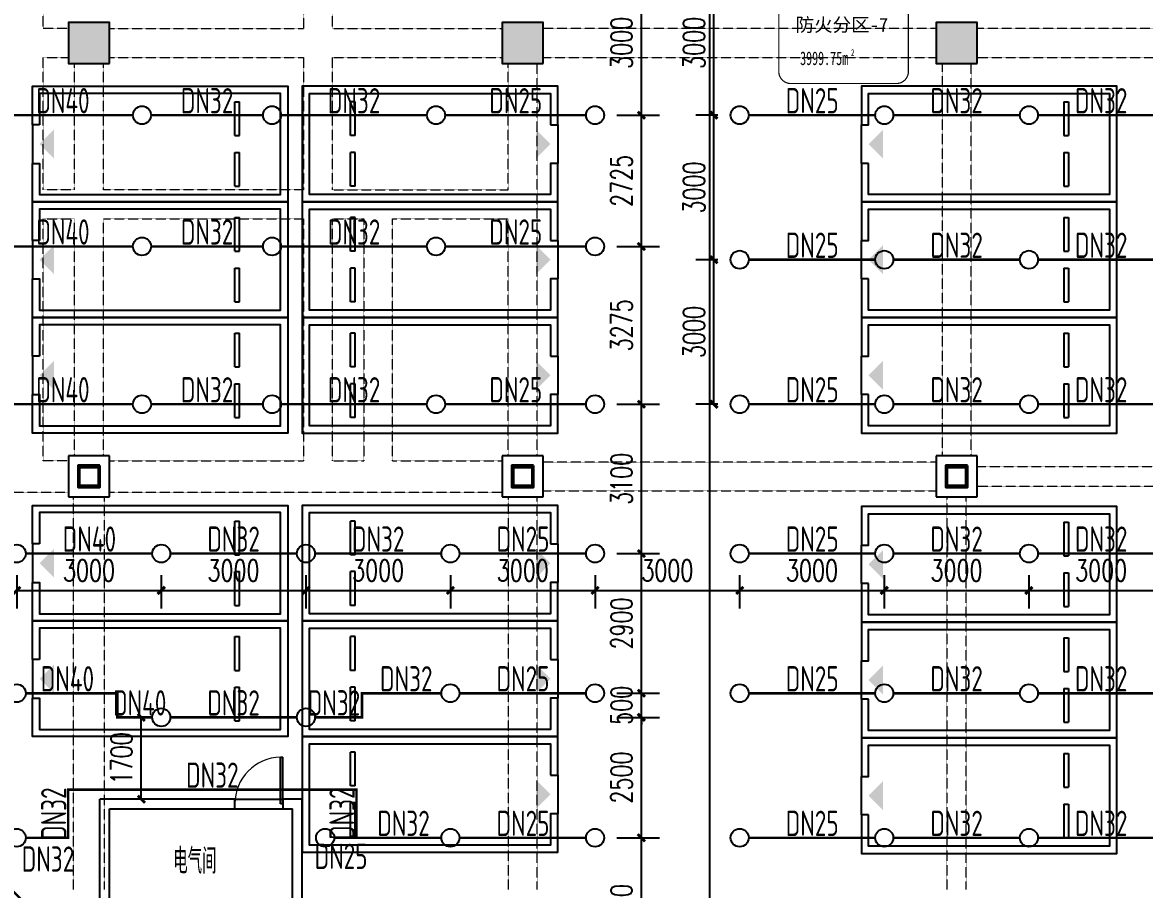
# Model space of a CAD drawing. Extents: x 6824721 to 16538177, y 2478193 to 6665639.
# Drawn here: x 8865834 to 8889114, y 2904876 to 2922876 of the extents above; entities that cross this region are included whole.
import ezdxf

# ---------------------------------------------------------------- set-up
doc = ezdxf.new("R2010")
doc.units = 0
doc.header["$LTSCALE"] = 10
doc.linetypes.add('__DASH', pattern=[0.35, 0.25, -0.1])
doc.linetypes.add('DASH', pattern=[0.35, 0.25, -0.1])
for name, color, linetype in [('0-wo', 8, 'Continuous'), ('0-绿', 3, 'Continuous'), ('0-蓝', 5, 'Continuous'), ('00-停车位', 67, 'Continuous'), ('PUB_HATCH', 8, 'Continuous'), ('S-梁-虚线', 4, 'DASH'), ('W-EQUIP_喷头', 7, 'Continuous'), ('W-PIPE-喷淋中', 6, 'Continuous'), ('W-TEXT_喷淋', 7, 'Continuous'), ('W-TWT_DIM', 3, 'Continuous')]:
    doc.layers.add(name, color=color, linetype=linetype)
doc.layers.add('钢梁', color=141, linetype='Continuous', lineweight=18)
doc.styles.add('8B2_02', font='tssdeng.shx', dxfattribs={"width": 0.7, "bigfont": 'TSSDCHN.shx'})
doc.styles.add('_TCH_DIM_T3', font='SIMPLEX', dxfattribs={"width": 0.705882, "bigfont": 'GBCBIG'})
doc.styles.add('黑体', font='simhei.ttf', dxfattribs={"width": 0.65})
doc.dimstyles.new('_TWT_ARCH&&150', dxfattribs={"dimtxt": 446.25, "dimasz": 150, "dimexe": 375, "dimexo": 450, "dimgap": 189.375, "dimtad": 1, "dimdec": 0, "dimzin": 0, "dimdsep": 46, "dimtxsty": '_TCH_DIM_T3', "dimblk": 'ARCHTICK', "dimcen": 0.09, "dimclrt": 7, "dimazin": 2, "dimtfac": 1, "dimtdec": 0, "dimtix": 1, "dimtmove": 2, "dimatfit": 3, "dimfxl": 0, "dimtolj": 1, "dimtzin": 0, "dimarcsym": 0})

# ---------------------------------------------------------------- blocks, each defined once
blk = doc.blocks.new('车位2400x5300')
at = {"layer": '00-停车位', "color": 251}
for p, q in [((-875, -1000), (-175, -1000)), ((-875, -1100), (-875, -1000)), ((-875, -1100), (-175, -1100)), ((-175, -1100), (-175, -1000)), ((175, -1000), (875, -1000)), ((175, -1100), (175, -1000)), ((175, -1100), (875, -1100)), ((875, -1100), (875, -1000)), ((400, -5300), (-400, -5300))]:
    blk.add_line(p, q, dxfattribs=at)
blk.add_lwpolyline([(400, -5150), (400, -5300), (1200, -5300), (1200, 0), (-1200, 0), (-1200, -5300), (-400, -5300), (-400, -5150), (-1050, -5150), (-1050, -150), (1050, -150), (1050, -5150), (400, -5150)], dxfattribs=at)
blk.add_lwpolyline([(0, -5150, 0, 600, 0), (0, -4850, 600, 600, 0)], format="xyseb", dxfattribs=at)
blk = doc.blocks.new('_FZH')
blk.add_lwpolyline([(-0.5, -0.5), (0.5, -0.5), (0.5, 0.5), (-0.5, 0.5)], close=True)
at = {"layer": 'PUB_HATCH'}
blk.add_solid([(-0.5, -0.5), (0.5, -0.5), (-0.5, 0.5), (0.5, 0.5)], dxfattribs=at)
blk = doc.blocks.new('$DorLib2D$00000091')
for p, q in [((-0.5, 0.0417), (-0.1464, 0.3952)), ((-0.1464, 0.3952), (-0.1582, 0.407)), ((0.1464, 0.3952), (0.1582, 0.407)), ((0.5, 0.0417), (0.1464, 0.3952)), ((-0.5, 0.0417), (-0.5118, 0.0535)), ((0.5, 0.0417), (0.5118, 0.0535))]:
    blk.add_line(p, q)
at = {"const_width": 0.00833}
for points in [[(-0.5118, 0.0535), (-0.1582, 0.407)], [(0.5118, 0.0535), (0.1582, 0.407)]]:
    blk.add_lwpolyline(points, dxfattribs=at)
for centre, start, end in [((-0.5, 0.0417), 0, 45), ((0.5, 0.0417), 135, 180)]:
    blk.add_arc(centre, 0.5, start, end)
blk = doc.blocks.new('$DorLib2D$00000001')
for p, q in [((0.45, 0.975), (0.5, 0.975)), ((0.45, 0), (0.45, 0.975)), ((0.5, 0), (0.5, 0.975)), ((0.5, 0), (0.45, 0))]:
    blk.add_line(p, q)
at = {"lineweight": 13}
blk.add_arc((0.475, 0), 0.975, 91.4693, 180, dxfattribs=at)
blk = doc.blocks.new('3r tyhrj')
at = {"layer": '0-蓝', "color": 6, "linetype": 'DASH', "ltscale": 3, "const_width": 50}
blk.add_lwpolyline([(79326, 820664), (83705, 820664, 0.414214), (84205, 821164), (84205, 823683, 0.414214), (83705, 824183), (79326, 824183, 0.414214), (78826, 823683), (78826, 821164, 0.414214)], format="xyb", close=True, dxfattribs=at)
at = {"layer": '0-绿', "color": 6, "linetype": 'DASH', "style": '黑体'}
blk.add_text('防火分区-7', height=563.3, dxfattribs=at).set_placement((79524, 822824))
at = {"layer": '0-绿', "color": 6, "linetype": 'DASH', "style": '黑体', "width": 0.65}
for s, height, p in [('3999.75m', 563.3, (79712, 821432)), ('2', 282, (81818, 821807))]:
    blk.add_text(s, height=height, dxfattribs=at).set_placement(p)
blk = doc.blocks.new('LIANGMOBAN')
at = {"layer": 'S-梁-虚线', "color": 8, "lineweight": 18}
for p, q in [((1996791, 208778), (1996791, 215228)), ((2002191, 215228), (2002191, 208778)), ((2002791, 208778), (2002791, 215228)), ((1997316, 208778), (1996791, 208778)), ((1998166, 208778), (2002191, 208778)), ((2002791, 208778), (2006316, 208778)), ((2015316, 208778), (2007166, 208778)), ((2024216, 208778), (2016166, 208778)), ((1996791, 208178), (1997316, 208178)), ((1996791, 205428), (1996791, 208178)), ((1998166, 208178), (2002191, 208178)), ((2002191, 208178), (2002191, 205428)), ((2002791, 205428), (2002791, 208178)), ((2002791, 208178), (2006316, 208178)), ((2007166, 208178), (2015316, 208178)), ((2016166, 208178), (2024216, 208178)), ((1997441, 205428), (1997441, 208053)), ((1998041, 205428), (1998041, 208053)), ((2006441, 205428), (2006441, 208053)), ((2007041, 199903), (2007041, 208053)), ((2015441, 208053), (2015441, 199903)), ((2016041, 199903), (2016041, 208053)), ((1997441, 205428), (1996791, 205428)), ((2002191, 205428), (1998041, 205428)), ((2002791, 205428), (2006441, 205428)), ((1996791, 199803), (1996791, 204828)), ((1996791, 204828), (1997441, 204828)), ((1997441, 199903), (1997441, 204828)), ((1998041, 199903), (1998041, 204828)), ((1998041, 204828), (2002191, 204828)), ((2002191, 204828), (2002191, 199803)), ((2002791, 204828), (2003441, 204828)), ((2002791, 199803), (2002791, 204828)), ((2003441, 204828), (2003441, 199803)), ((2004041, 204828), (2006441, 204828)), ((2004041, 199803), (2004041, 204828)), ((2006441, 199903), (2006441, 204828)), ((1997316, 199803), (1996791, 199803)), ((1998166, 199803), (2002191, 199803)), ((2002791, 199803), (2003441, 199803)), ((2004041, 199803), (2006316, 199803)), ((2015316, 199778), (2007166, 199778)), ((2024191, 199678), (2016166, 199678)), ((1989166, 199153), (1997316, 199153)), ((1997416, 199053), (1997416, 190903)), ((1998066, 190903), (1998066, 199053)), ((1998166, 199153), (2006316, 199153)), ((2006441, 199053), (2006441, 190903)), ((2007041, 190903), (2007041, 199053)), ((2007166, 199178), (2015316, 199178)), ((2015541, 199053), (2015541, 190903)), ((2015941, 190903), (2015941, 199053)), ((2016166, 199278), (2024191, 199278))]:
    blk.add_line(p, q, dxfattribs=at)
blk = doc.blocks.new('_ArchTick')
at = {"color": 0, "linetype": 'ByBlock', "const_width": 0.4}
blk.add_lwpolyline([(-0.5, -0.5), (0.5, 0.5)], dxfattribs=at)
blk = doc.blocks.new('*D555')
at = {"layer": 'Defpoints', "color": 0, "transparency": 16777216}
for p in [(8868300, 2908451), (8868714, 2908451), (8868714, 2906751)]:
    blk.add_point(p, dxfattribs=at)
at = {"layer": 'W-TWT_DIM', "color": 0, "lineweight": -2, "transparency": 16777216}
for p, q in [((8868264, 2908451), (8867925, 2908451)), ((8868300, 2906751), (8868300, 2908451)), ((8868264, 2906751), (8867925, 2906751))]:
    blk.add_line(p, q, dxfattribs=at)
at = {"layer": 'W-TWT_DIM', "color": 0, "lineweight": -2, "transparency": 16777216, "xscale": 150, "yscale": 150, "zscale": 150}
for p, rotation in [((8868300, 2908451), 90), ((8868300, 2906751), 270)]:
    blk.add_blockref('_ArchTick', p, dxfattribs=dict(at, rotation=rotation))
at = {"layer": 'W-TWT_DIM', "color": 7, "transparency": 16777216, "insert": (8867888, 2907601), "char_height": 446.2, "attachment_point": 5, "rotation": 90, "style": '_TCH_DIM_T3'}
blk.add_mtext('\\A1;1700', dxfattribs=at)
blk = doc.blocks.new('*D839')
at = {"layer": 'Defpoints', "color": 0, "transparency": 16777216}
for p in [(8865714, 2911851), (8868714, 2911851), (8868714, 2911086)]:
    blk.add_point(p, dxfattribs=at)
at = {"layer": 'W-TWT_DIM', "color": 0, "lineweight": -2, "transparency": 16777216}
for p, q in [((8865714, 2911401), (8865714, 2910711)), ((8868714, 2911401), (8868714, 2910711)), ((8865714, 2911086), (8868714, 2911086))]:
    blk.add_line(p, q, dxfattribs=at)
at = {"layer": 'W-TWT_DIM', "color": 0, "lineweight": -2, "transparency": 16777216, "xscale": 150, "yscale": 150, "zscale": 150, "rotation": 180}
blk.add_blockref('_ArchTick', (8865714, 2911086), dxfattribs=at)
at = {"layer": 'W-TWT_DIM', "color": 0, "lineweight": -2, "transparency": 16777216, "xscale": 150, "yscale": 150, "zscale": 150}
blk.add_blockref('_ArchTick', (8868714, 2911086), dxfattribs=at)
at = {"layer": 'W-TWT_DIM', "color": 7, "transparency": 16777216, "insert": (8867214, 2911499), "char_height": 446.2, "attachment_point": 5, "style": '_TCH_DIM_T3'}
blk.add_mtext('\\A1;3000', dxfattribs=at)
blk = doc.blocks.new('*D840')
at = {"layer": 'Defpoints', "color": 0, "transparency": 16777216}
for p in [(8868714, 2911851), (8871714, 2911851), (8871714, 2911086)]:
    blk.add_point(p, dxfattribs=at)
at = {"layer": 'W-TWT_DIM', "color": 0, "lineweight": -2, "transparency": 16777216}
for p, q in [((8868714, 2911401), (8868714, 2910711)), ((8871714, 2911401), (8871714, 2910711)), ((8868714, 2911086), (8871714, 2911086))]:
    blk.add_line(p, q, dxfattribs=at)
at = {"layer": 'W-TWT_DIM', "color": 0, "lineweight": -2, "transparency": 16777216, "xscale": 150, "yscale": 150, "zscale": 150, "rotation": 180}
blk.add_blockref('_ArchTick', (8868714, 2911086), dxfattribs=at)
at = {"layer": 'W-TWT_DIM', "color": 0, "lineweight": -2, "transparency": 16777216, "xscale": 150, "yscale": 150, "zscale": 150}
blk.add_blockref('_ArchTick', (8871714, 2911086), dxfattribs=at)
at = {"layer": 'W-TWT_DIM', "color": 7, "transparency": 16777216, "insert": (8870214, 2911499), "char_height": 446.2, "attachment_point": 5, "style": '_TCH_DIM_T3'}
blk.add_mtext('\\A1;3000', dxfattribs=at)
blk = doc.blocks.new('*D841')
at = {"layer": 'Defpoints', "color": 0, "transparency": 16777216}
for p in [(8871714, 2911851), (8874714, 2911851), (8874714, 2911086)]:
    blk.add_point(p, dxfattribs=at)
at = {"layer": 'W-TWT_DIM', "color": 0, "lineweight": -2, "transparency": 16777216}
for p, q in [((8871714, 2911401), (8871714, 2910711)), ((8874714, 2911401), (8874714, 2910711)), ((8871714, 2911086), (8874714, 2911086))]:
    blk.add_line(p, q, dxfattribs=at)
at = {"layer": 'W-TWT_DIM', "color": 0, "lineweight": -2, "transparency": 16777216, "xscale": 150, "yscale": 150, "zscale": 150, "rotation": 180}
blk.add_blockref('_ArchTick', (8871714, 2911086), dxfattribs=at)
at = {"layer": 'W-TWT_DIM', "color": 0, "lineweight": -2, "transparency": 16777216, "xscale": 150, "yscale": 150, "zscale": 150}
blk.add_blockref('_ArchTick', (8874714, 2911086), dxfattribs=at)
at = {"layer": 'W-TWT_DIM', "color": 7, "transparency": 16777216, "insert": (8873214, 2911499), "char_height": 446.2, "attachment_point": 5, "style": '_TCH_DIM_T3'}
blk.add_mtext('\\A1;3000', dxfattribs=at)
blk = doc.blocks.new('*D842')
at = {"layer": 'Defpoints', "color": 0, "transparency": 16777216}
for p in [(8874714, 2911851), (8877714, 2911851), (8877714, 2911086)]:
    blk.add_point(p, dxfattribs=at)
at = {"layer": 'W-TWT_DIM', "color": 0, "lineweight": -2, "transparency": 16777216}
for p, q in [((8874714, 2911401), (8874714, 2910711)), ((8877714, 2911401), (8877714, 2910711)), ((8874714, 2911086), (8877714, 2911086))]:
    blk.add_line(p, q, dxfattribs=at)
at = {"layer": 'W-TWT_DIM', "color": 0, "lineweight": -2, "transparency": 16777216, "xscale": 150, "yscale": 150, "zscale": 150, "rotation": 180}
blk.add_blockref('_ArchTick', (8874714, 2911086), dxfattribs=at)
at = {"layer": 'W-TWT_DIM', "color": 0, "lineweight": -2, "transparency": 16777216, "xscale": 150, "yscale": 150, "zscale": 150}
blk.add_blockref('_ArchTick', (8877714, 2911086), dxfattribs=at)
at = {"layer": 'W-TWT_DIM', "color": 7, "transparency": 16777216, "insert": (8876214, 2911499), "char_height": 446.2, "attachment_point": 5, "style": '_TCH_DIM_T3'}
blk.add_mtext('\\A1;3000', dxfattribs=at)
blk = doc.blocks.new('*D843')
at = {"layer": 'Defpoints', "color": 0, "transparency": 16777216}
for p in [(8877714, 2911851), (8880714, 2911851), (8880714, 2911086)]:
    blk.add_point(p, dxfattribs=at)
at = {"layer": 'W-TWT_DIM', "color": 0, "lineweight": -2, "transparency": 16777216}
for p, q in [((8877714, 2911401), (8877714, 2910711)), ((8880714, 2911401), (8880714, 2910711)), ((8877714, 2911086), (8880714, 2911086))]:
    blk.add_line(p, q, dxfattribs=at)
at = {"layer": 'W-TWT_DIM', "color": 0, "lineweight": -2, "transparency": 16777216, "xscale": 150, "yscale": 150, "zscale": 150, "rotation": 180}
blk.add_blockref('_ArchTick', (8877714, 2911086), dxfattribs=at)
at = {"layer": 'W-TWT_DIM', "color": 0, "lineweight": -2, "transparency": 16777216, "xscale": 150, "yscale": 150, "zscale": 150}
blk.add_blockref('_ArchTick', (8880714, 2911086), dxfattribs=at)
at = {"layer": 'W-TWT_DIM', "color": 7, "transparency": 16777216, "insert": (8879214, 2911499), "char_height": 446.2, "attachment_point": 5, "style": '_TCH_DIM_T3'}
blk.add_mtext('\\A1;3000', dxfattribs=at)
blk = doc.blocks.new('*D844')
at = {"layer": 'Defpoints', "color": 0, "transparency": 16777216}
for p in [(8880714, 2911851), (8883714, 2911851), (8883714, 2911086)]:
    blk.add_point(p, dxfattribs=at)
at = {"layer": 'W-TWT_DIM', "color": 0, "lineweight": -2, "transparency": 16777216}
for p, q in [((8880714, 2911401), (8880714, 2910711)), ((8883714, 2911401), (8883714, 2910711)), ((8880714, 2911086), (8883714, 2911086))]:
    blk.add_line(p, q, dxfattribs=at)
at = {"layer": 'W-TWT_DIM', "color": 0, "lineweight": -2, "transparency": 16777216, "xscale": 150, "yscale": 150, "zscale": 150, "rotation": 180}
blk.add_blockref('_ArchTick', (8880714, 2911086), dxfattribs=at)
at = {"layer": 'W-TWT_DIM', "color": 0, "lineweight": -2, "transparency": 16777216, "xscale": 150, "yscale": 150, "zscale": 150}
blk.add_blockref('_ArchTick', (8883714, 2911086), dxfattribs=at)
at = {"layer": 'W-TWT_DIM', "color": 7, "transparency": 16777216, "insert": (8882214, 2911499), "char_height": 446.2, "attachment_point": 5, "style": '_TCH_DIM_T3'}
blk.add_mtext('\\A1;3000', dxfattribs=at)
blk = doc.blocks.new('*D845')
at = {"layer": 'Defpoints', "color": 0, "transparency": 16777216}
for p in [(8883714, 2911851), (8886714, 2911851), (8886714, 2911086)]:
    blk.add_point(p, dxfattribs=at)
at = {"layer": 'W-TWT_DIM', "color": 0, "lineweight": -2, "transparency": 16777216}
for p, q in [((8883714, 2911401), (8883714, 2910711)), ((8886714, 2911401), (8886714, 2910711)), ((8883714, 2911086), (8886714, 2911086))]:
    blk.add_line(p, q, dxfattribs=at)
at = {"layer": 'W-TWT_DIM', "color": 0, "lineweight": -2, "transparency": 16777216, "xscale": 150, "yscale": 150, "zscale": 150, "rotation": 180}
blk.add_blockref('_ArchTick', (8883714, 2911086), dxfattribs=at)
at = {"layer": 'W-TWT_DIM', "color": 0, "lineweight": -2, "transparency": 16777216, "xscale": 150, "yscale": 150, "zscale": 150}
blk.add_blockref('_ArchTick', (8886714, 2911086), dxfattribs=at)
at = {"layer": 'W-TWT_DIM', "color": 7, "transparency": 16777216, "insert": (8885214, 2911499), "char_height": 446.2, "attachment_point": 5, "style": '_TCH_DIM_T3'}
blk.add_mtext('\\A1;3000', dxfattribs=at)
blk = doc.blocks.new('*D846')
at = {"layer": 'Defpoints', "color": 0, "transparency": 16777216}
for p in [(8886714, 2911851), (8889714, 2911851), (8889714, 2911086)]:
    blk.add_point(p, dxfattribs=at)
at = {"layer": 'W-TWT_DIM', "color": 0, "lineweight": -2, "transparency": 16777216}
for p, q in [((8886714, 2911401), (8886714, 2910711)), ((8889714, 2911401), (8889714, 2910711)), ((8886714, 2911086), (8889714, 2911086))]:
    blk.add_line(p, q, dxfattribs=at)
at = {"layer": 'W-TWT_DIM', "color": 0, "lineweight": -2, "transparency": 16777216, "xscale": 150, "yscale": 150, "zscale": 150, "rotation": 180}
blk.add_blockref('_ArchTick', (8886714, 2911086), dxfattribs=at)
at = {"layer": 'W-TWT_DIM', "color": 0, "lineweight": -2, "transparency": 16777216, "xscale": 150, "yscale": 150, "zscale": 150}
blk.add_blockref('_ArchTick', (8889714, 2911086), dxfattribs=at)
at = {"layer": 'W-TWT_DIM', "color": 7, "transparency": 16777216, "insert": (8888214, 2911499), "char_height": 446.2, "attachment_point": 5, "style": '_TCH_DIM_T3'}
blk.add_mtext('\\A1;3000', dxfattribs=at)
blk = doc.blocks.new('*D863')
at = {"layer": 'Defpoints', "color": 0, "transparency": 16777216}
for p in [(8880179, 2923951), (8880714, 2923951), (8880714, 2920951)]:
    blk.add_point(p, dxfattribs=at)
at = {"layer": 'W-TWT_DIM', "color": 0, "lineweight": -2, "transparency": 16777216}
for p, q in [((8880264, 2923951), (8879804, 2923951)), ((8880179, 2920951), (8880179, 2923951)), ((8880264, 2920951), (8879804, 2920951))]:
    blk.add_line(p, q, dxfattribs=at)
at = {"layer": 'W-TWT_DIM', "color": 0, "lineweight": -2, "transparency": 16777216, "xscale": 150, "yscale": 150, "zscale": 150}
for p, rotation in [((8880179, 2923951), 90), ((8880179, 2920951), 270)]:
    blk.add_blockref('_ArchTick', p, dxfattribs=dict(at, rotation=rotation))
at = {"layer": 'W-TWT_DIM', "color": 7, "transparency": 16777216, "insert": (8879766, 2922451), "char_height": 446.2, "attachment_point": 5, "rotation": 90, "style": '_TCH_DIM_T3'}
blk.add_mtext('\\A1;3000', dxfattribs=at)
blk = doc.blocks.new('*D864')
at = {"layer": 'Defpoints', "color": 0, "transparency": 16777216}
for p in [(8880179, 2920951), (8880714, 2920951), (8880714, 2917951)]:
    blk.add_point(p, dxfattribs=at)
at = {"layer": 'W-TWT_DIM', "color": 0, "lineweight": -2, "transparency": 16777216}
for p, q in [((8880264, 2920951), (8879804, 2920951)), ((8880179, 2917951), (8880179, 2920951)), ((8880264, 2917951), (8879804, 2917951))]:
    blk.add_line(p, q, dxfattribs=at)
at = {"layer": 'W-TWT_DIM', "color": 0, "lineweight": -2, "transparency": 16777216, "xscale": 150, "yscale": 150, "zscale": 150}
for p, rotation in [((8880179, 2920951), 90), ((8880179, 2917951), 270)]:
    blk.add_blockref('_ArchTick', p, dxfattribs=dict(at, rotation=rotation))
at = {"layer": 'W-TWT_DIM', "color": 7, "transparency": 16777216, "insert": (8879766, 2919451), "char_height": 446.2, "attachment_point": 5, "rotation": 90, "style": '_TCH_DIM_T3'}
blk.add_mtext('\\A1;3000', dxfattribs=at)
blk = doc.blocks.new('*D865')
at = {"layer": 'Defpoints', "color": 0, "transparency": 16777216}
for p in [(8880179, 2917951), (8880714, 2917951), (8880714, 2914951)]:
    blk.add_point(p, dxfattribs=at)
at = {"layer": 'W-TWT_DIM', "color": 0, "lineweight": -2, "transparency": 16777216}
for p, q in [((8880264, 2917951), (8879804, 2917951)), ((8880179, 2914951), (8880179, 2917951)), ((8880264, 2914951), (8879804, 2914951))]:
    blk.add_line(p, q, dxfattribs=at)
at = {"layer": 'W-TWT_DIM', "color": 0, "lineweight": -2, "transparency": 16777216, "xscale": 150, "yscale": 150, "zscale": 150}
for p, rotation in [((8880179, 2917951), 90), ((8880179, 2914951), 270)]:
    blk.add_blockref('_ArchTick', p, dxfattribs=dict(at, rotation=rotation))
at = {"layer": 'W-TWT_DIM', "color": 7, "transparency": 16777216, "insert": (8879766, 2916451), "char_height": 446.2, "attachment_point": 5, "rotation": 90, "style": '_TCH_DIM_T3'}
blk.add_mtext('\\A1;3000', dxfattribs=at)
blk = doc.blocks.new('*D1594')
at = {"layer": 'Defpoints', "color": 0, "transparency": 16777216}
for p in [(8877714, 2923951), (8878675, 2923951), (8877714, 2920951)]:
    blk.add_point(p, dxfattribs=at)
at = {"layer": 'W-TWT_DIM', "color": 0, "lineweight": -2, "transparency": 16777216}
for p, q in [((8878164, 2923951), (8879050, 2923951)), ((8878675, 2920951), (8878675, 2923951)), ((8878164, 2920951), (8879050, 2920951))]:
    blk.add_line(p, q, dxfattribs=at)
at = {"layer": 'W-TWT_DIM', "color": 0, "lineweight": -2, "transparency": 16777216, "xscale": 150, "yscale": 150, "zscale": 150}
for p, rotation in [((8878675, 2923951), 90), ((8878675, 2920951), 270)]:
    blk.add_blockref('_ArchTick', p, dxfattribs=dict(at, rotation=rotation))
at = {"layer": 'W-TWT_DIM', "color": 7, "transparency": 16777216, "insert": (8878263, 2922451), "char_height": 446.2, "attachment_point": 5, "rotation": 90, "style": '_TCH_DIM_T3'}
blk.add_mtext('\\A1;3000', dxfattribs=at)
blk = doc.blocks.new('*D1595')
at = {"layer": 'Defpoints', "color": 0, "transparency": 16777216}
for p in [(8877714, 2920951), (8878675, 2920951), (8877714, 2918226)]:
    blk.add_point(p, dxfattribs=at)
at = {"layer": 'W-TWT_DIM', "color": 0, "lineweight": -2, "transparency": 16777216}
for p, q in [((8878164, 2920951), (8879050, 2920951)), ((8878675, 2918226), (8878675, 2920951)), ((8878164, 2918226), (8879050, 2918226))]:
    blk.add_line(p, q, dxfattribs=at)
at = {"layer": 'W-TWT_DIM', "color": 0, "lineweight": -2, "transparency": 16777216, "xscale": 150, "yscale": 150, "zscale": 150}
for p, rotation in [((8878675, 2920951), 90), ((8878675, 2918226), 270)]:
    blk.add_blockref('_ArchTick', p, dxfattribs=dict(at, rotation=rotation))
at = {"layer": 'W-TWT_DIM', "color": 7, "transparency": 16777216, "insert": (8878263, 2919589), "char_height": 446.2, "attachment_point": 5, "rotation": 90, "style": '_TCH_DIM_T3'}
blk.add_mtext('\\A1;2725', dxfattribs=at)
blk = doc.blocks.new('*D1596')
at = {"layer": 'Defpoints', "color": 0, "transparency": 16777216}
for p in [(8877714, 2918226), (8878675, 2918226), (8877714, 2914951)]:
    blk.add_point(p, dxfattribs=at)
at = {"layer": 'W-TWT_DIM', "color": 0, "lineweight": -2, "transparency": 16777216}
for p, q in [((8878164, 2918226), (8879050, 2918226)), ((8878675, 2914951), (8878675, 2918226)), ((8878164, 2914951), (8879050, 2914951))]:
    blk.add_line(p, q, dxfattribs=at)
at = {"layer": 'W-TWT_DIM', "color": 0, "lineweight": -2, "transparency": 16777216, "xscale": 150, "yscale": 150, "zscale": 150}
for p, rotation in [((8878675, 2918226), 90), ((8878675, 2914951), 270)]:
    blk.add_blockref('_ArchTick', p, dxfattribs=dict(at, rotation=rotation))
at = {"layer": 'W-TWT_DIM', "color": 7, "transparency": 16777216, "insert": (8878263, 2916589), "char_height": 446.2, "attachment_point": 5, "rotation": 90, "style": '_TCH_DIM_T3'}
blk.add_mtext('\\A1;3275', dxfattribs=at)
blk = doc.blocks.new('*D1597')
at = {"layer": 'Defpoints', "color": 0, "transparency": 16777216}
for p in [(8877714, 2914951), (8878675, 2914951), (8877714, 2911851)]:
    blk.add_point(p, dxfattribs=at)
at = {"layer": 'W-TWT_DIM', "color": 0, "lineweight": -2, "transparency": 16777216}
for p, q in [((8878164, 2914951), (8879050, 2914951)), ((8878675, 2911851), (8878675, 2914951)), ((8878164, 2911851), (8879050, 2911851))]:
    blk.add_line(p, q, dxfattribs=at)
at = {"layer": 'W-TWT_DIM', "color": 0, "lineweight": -2, "transparency": 16777216, "xscale": 150, "yscale": 150, "zscale": 150}
for p, rotation in [((8878675, 2914951), 90), ((8878675, 2911851), 270)]:
    blk.add_blockref('_ArchTick', p, dxfattribs=dict(at, rotation=rotation))
at = {"layer": 'W-TWT_DIM', "color": 7, "transparency": 16777216, "insert": (8878263, 2913401), "char_height": 446.2, "attachment_point": 5, "rotation": 90, "style": '_TCH_DIM_T3'}
blk.add_mtext('\\A1;3100', dxfattribs=at)
blk = doc.blocks.new('*D1598')
at = {"layer": 'Defpoints', "color": 0, "transparency": 16777216}
for p in [(8877714, 2911851), (8878675, 2911851), (8877714, 2908951)]:
    blk.add_point(p, dxfattribs=at)
at = {"layer": 'W-TWT_DIM', "color": 0, "lineweight": -2, "transparency": 16777216}
for p, q in [((8878164, 2911851), (8879050, 2911851)), ((8878675, 2908951), (8878675, 2911851)), ((8878164, 2908951), (8879050, 2908951))]:
    blk.add_line(p, q, dxfattribs=at)
at = {"layer": 'W-TWT_DIM', "color": 0, "lineweight": -2, "transparency": 16777216, "xscale": 150, "yscale": 150, "zscale": 150}
for p, rotation in [((8878675, 2911851), 90), ((8878675, 2908951), 270)]:
    blk.add_blockref('_ArchTick', p, dxfattribs=dict(at, rotation=rotation))
at = {"layer": 'W-TWT_DIM', "color": 7, "transparency": 16777216, "insert": (8878263, 2910401), "char_height": 446.2, "attachment_point": 5, "rotation": 90, "style": '_TCH_DIM_T3'}
blk.add_mtext('\\A1;2900', dxfattribs=at)
blk = doc.blocks.new('*D1599')
at = {"layer": 'Defpoints', "color": 0, "transparency": 16777216}
for p in [(8877714, 2908951), (8878675, 2908951), (8877714, 2908451)]:
    blk.add_point(p, dxfattribs=at)
at = {"layer": 'W-TWT_DIM', "color": 0, "lineweight": -2, "transparency": 16777216}
for p, q in [((8878164, 2908951), (8879050, 2908951)), ((8878675, 2908951), (8878675, 2909101)), ((8878675, 2908451), (8878675, 2908951)), ((8878164, 2908451), (8879050, 2908451)), ((8878675, 2908451), (8878675, 2908301))]:
    blk.add_line(p, q, dxfattribs=at)
at = {"layer": 'W-TWT_DIM', "color": 0, "lineweight": -2, "transparency": 16777216, "xscale": 150, "yscale": 150, "zscale": 150}
for p, rotation in [((8878675, 2908951), 270), ((8878675, 2908451), 90)]:
    blk.add_blockref('_ArchTick', p, dxfattribs=dict(at, rotation=rotation))
at = {"layer": 'W-TWT_DIM', "color": 7, "transparency": 16777216, "insert": (8878263, 2908701), "char_height": 446.2, "attachment_point": 5, "rotation": 90, "style": '_TCH_DIM_T3'}
blk.add_mtext('\\A1;500', dxfattribs=at)
blk = doc.blocks.new('*D1600')
at = {"layer": 'Defpoints', "color": 0, "transparency": 16777216}
for p in [(8877714, 2908451), (8878675, 2908451), (8877714, 2905951)]:
    blk.add_point(p, dxfattribs=at)
at = {"layer": 'W-TWT_DIM', "color": 0, "lineweight": -2, "transparency": 16777216}
for p, q in [((8878164, 2908451), (8879050, 2908451)), ((8878675, 2905951), (8878675, 2908451)), ((8878164, 2905951), (8879050, 2905951))]:
    blk.add_line(p, q, dxfattribs=at)
at = {"layer": 'W-TWT_DIM', "color": 0, "lineweight": -2, "transparency": 16777216, "xscale": 150, "yscale": 150, "zscale": 150}
for p, rotation in [((8878675, 2908451), 90), ((8878675, 2905951), 270)]:
    blk.add_blockref('_ArchTick', p, dxfattribs=dict(at, rotation=rotation))
at = {"layer": 'W-TWT_DIM', "color": 7, "transparency": 16777216, "insert": (8878263, 2907201), "char_height": 446.2, "attachment_point": 5, "rotation": 90, "style": '_TCH_DIM_T3'}
blk.add_mtext('\\A1;2500', dxfattribs=at)
blk = doc.blocks.new('*D1601')
at = {"layer": 'Defpoints', "color": 0, "transparency": 16777216}
for p in [(8877714, 2905951), (8878675, 2905951), (8877714, 2902951)]:
    blk.add_point(p, dxfattribs=at)
at = {"layer": 'W-TWT_DIM', "color": 0, "lineweight": -2, "transparency": 16777216}
for p, q in [((8878164, 2905951), (8879050, 2905951)), ((8878675, 2902951), (8878675, 2905951)), ((8878164, 2902951), (8879050, 2902951))]:
    blk.add_line(p, q, dxfattribs=at)
at = {"layer": 'W-TWT_DIM', "color": 0, "lineweight": -2, "transparency": 16777216, "xscale": 150, "yscale": 150, "zscale": 150}
for p, rotation in [((8878675, 2905951), 90), ((8878675, 2902951), 270)]:
    blk.add_blockref('_ArchTick', p, dxfattribs=dict(at, rotation=rotation))
at = {"layer": 'W-TWT_DIM', "color": 7, "transparency": 16777216, "insert": (8878263, 2904451), "char_height": 446.2, "attachment_point": 5, "rotation": 90, "style": '_TCH_DIM_T3'}
blk.add_mtext('\\A1;3000', dxfattribs=at)
blk = doc.blocks.new('$TwtSys$00000125')
blk.add_circle((0, 0, 0), 1)

msp = doc.modelspace()

# ---------------------------------------------------------------- hatches: boundary and pattern name
at = {"layer": 'W-PIPE-喷淋中'}
for points in [[(8867801, 2908951.5), (8867801, 2908977.7), (8867827.2, 2908977.7)], [(8867801, 2908951.5), (8867827.2, 2908951.5), (8867827.2, 2908977.7)], [(8872878.8, 2908951.5), (8872852.6, 2908951.5), (8872852.6, 2908977.7)], [(8872878.8, 2908951.5), (8872878.8, 2908977.7), (8872852.6, 2908977.7)], [(8867801, 2908451.5), (8867801, 2908425.2), (8867774.7, 2908425.2)], [(8867801, 2908451.5), (8867774.7, 2908451.5), (8867774.7, 2908425.2)], [(8872878.8, 2908451.5), (8872878.8, 2908425.2), (8872905.1, 2908425.2)], [(8872878.8, 2908451.5), (8872905.1, 2908451.5), (8872905.1, 2908425.2)], [(8866783.1, 2906951.5), (8866756.8, 2906951.5), (8866756.8, 2906977.7)], [(8866783.1, 2906951.5), (8866783.1, 2906977.7), (8866756.8, 2906977.7)], [(8872764.1, 2906951.5), (8872764.1, 2906977.7), (8872790.3, 2906977.7)], [(8872764.1, 2906951.5), (8872790.3, 2906951.5), (8872790.3, 2906977.7)], [(8866783.1, 2905951.5), (8866783.1, 2905925.2), (8866809.3, 2905925.2)], [(8866783.1, 2905951.5), (8866809.3, 2905951.5), (8866809.3, 2905925.2)]]:
    msp.add_hatch(color=256, dxfattribs=at).paths.add_polyline_path(points)

# ---------------------------------------------------------------- linework, layer by layer
at = {"layer": '0-wo', "color": 8}
for p, q in [((8867639.1, 2913876.5), (8866789.1, 2913876.5)), ((8866789.1, 2913876.5), (8866789.1, 2913026.5)), ((8867639.1, 2913026.5), (8867639.1, 2913876.5)), ((8876639.1, 2913876.5), (8875789.1, 2913876.5)), ((8875789.1, 2913876.5), (8875789.1, 2913026.5)), ((8876639.1, 2913026.5), (8876639.1, 2913876.5)), ((8885639.1, 2913876.5), (8884789.1, 2913876.5)), ((8884789.1, 2913876.5), (8884789.1, 2913026.5)), ((8885639.1, 2913026.5), (8885639.1, 2913876.5)), ((8866789.1, 2913026.5), (8867639.1, 2913026.5)), ((8875789.1, 2913026.5), (8876639.1, 2913026.5)), ((8884789.1, 2913026.5), (8885639.1, 2913026.5)), ((8870239.1, 2906753.1), (8867439.1, 2906753.1)), ((8867439.1, 2904326.5), (8867439.1, 2906753.1)), ((8870239.1, 2906553.1), (8870239.1, 2906753.1)), ((8870239.1, 2906753.1), (8871239.1, 2906753.1)), ((8871639.1, 2906753.1), (8871239.1, 2906753.1)), ((8871239.1, 2906753.1), (8871239.1, 2906553.1)), ((8871639.1, 2904326.5), (8871639.1, 2906753.1)), ((8867639.1, 2906553.1), (8870239.1, 2906553.1)), ((8867639.1, 2904326.5), (8867639.1, 2906553.1)), ((8870239.1, 2906553.1), (8871239.1, 2906553.1)), ((8871239.1, 2906553.1), (8871439.1, 2906553.1)), ((8871439.1, 2904326.5), (8871439.1, 2906553.1))]:
    msp.add_line(p, q, dxfattribs=at)
at = {"layer": '0-wo', "color": 8, "linetype": '__DASH', "ltscale": 1.5}
msp.add_lwpolyline([(8880089.1, 2937489), (8880089.1, 2892651.5, 0.4142136), (8883089.1, 2889651.5), (8894639.1, 2889651.5, 0.4142136), (8897639.1, 2892651.5), (8897639.1, 2937489, 0.4142136), (8894639.1, 2940489), (8714789.1, 2940489, 0.4142136), (8711789.1, 2937489), (8711789.1, 2879751.5, 0.4142136), (8714789.1, 2876751.5), (8724989.1, 2876751.5)], format="xyb", dxfattribs=at)
at = {"layer": '0-wo', "color": 8, "lineweight": 35}
for points in [[(8867439.1, 2913676.5), (8866989.1, 2913676.5), (8866989.1, 2913226.5), (8867439.1, 2913226.5)], [(8867439.1, 2913676.5), (8866989.1, 2913676.5), (8866989.1, 2913226.5), (8867439.1, 2913226.5)], [(8867409.1, 2913256.5), (8867019.1, 2913256.5), (8867019.1, 2913646.5), (8867409.1, 2913646.5)], [(8876439.1, 2913676.5), (8875989.1, 2913676.5), (8875989.1, 2913226.5), (8876439.1, 2913226.5)], [(8876439.1, 2913676.5), (8875989.1, 2913676.5), (8875989.1, 2913226.5), (8876439.1, 2913226.5)], [(8876409.1, 2913256.5), (8876019.1, 2913256.5), (8876019.1, 2913646.5), (8876409.1, 2913646.5)], [(8885439.1, 2913676.5), (8884989.1, 2913676.5), (8884989.1, 2913226.5), (8885439.1, 2913226.5)], [(8885439.1, 2913676.5), (8884989.1, 2913676.5), (8884989.1, 2913226.5), (8885439.1, 2913226.5)], [(8885409.1, 2913256.5), (8885019.1, 2913256.5), (8885019.1, 2913646.5), (8885409.1, 2913646.5)]]:
    msp.add_lwpolyline(points, close=True, dxfattribs=at)
at = {"layer": 'W-PIPE-喷淋中', "ltscale": 1.5, "const_width": 52.5}
for points in [[(8865201.6, 2920951.5), (8868126.6, 2920951.5)], [(8868501.6, 2920951.5), (8870826.6, 2920951.5)], [(8871201.6, 2920951.5), (8874226.6, 2920951.5)], [(8874601.6, 2920951.5), (8877526.6, 2920951.5)], [(8883526.6, 2920951.5), (8880901.6, 2920951.5)], [(8886526.6, 2920951.5), (8883901.6, 2920951.5)], [(8889526.6, 2920951.5), (8886901.6, 2920951.5)], [(8865201.6, 2918226.5), (8868126.6, 2918226.5)], [(8868501.6, 2918226.5), (8870826.6, 2918226.5)], [(8871201.6, 2918226.5), (8874226.6, 2918226.5)], [(8874601.6, 2918226.5), (8877526.6, 2918226.5)], [(8883526.6, 2917951.5), (8880901.6, 2917951.5)], [(8886526.6, 2917951.5), (8883901.6, 2917951.5)], [(8889526.6, 2917951.5), (8886901.6, 2917951.5)], [(8865201.6, 2914951.5), (8868126.6, 2914951.5)], [(8868501.6, 2914951.5), (8870826.6, 2914951.5)], [(8871201.6, 2914951.5), (8874226.6, 2914951.5)], [(8874601.6, 2914951.5), (8877526.6, 2914951.5)], [(8883526.6, 2914951.5), (8880901.6, 2914951.5)], [(8886526.6, 2914951.5), (8883901.6, 2914951.5)], [(8889526.6, 2914951.5), (8886901.6, 2914951.5)], [(8865901.6, 2911851.5), (8868526.6, 2911851.5)], [(8868901.6, 2911851.5), (8871526.6, 2911851.5)], [(8871901.6, 2911851.5), (8874526.6, 2911851.5)], [(8874901.6, 2911851.5), (8877526.6, 2911851.5)], [(8883526.6, 2911851.5), (8880901.6, 2911851.5)], [(8886526.6, 2911851.5), (8883901.6, 2911851.5)], [(8889526.6, 2911851.5), (8886901.6, 2911851.5)], [(8865901.6, 2908951.5), (8867801, 2908951.5)], [(8867801, 2908451.5), (8867801, 2908951.5)], [(8872878.8, 2908451.5), (8872878.8, 2908951.5)], [(8872878.8, 2908951.5), (8874526.6, 2908951.5)], [(8874901.6, 2908951.5), (8877526.6, 2908951.5)], [(8883526.6, 2908951.5), (8880901.6, 2908951.5)], [(8886526.6, 2908951.5), (8883901.6, 2908951.5)], [(8889526.6, 2908951.5), (8886901.6, 2908951.5)], [(8867801, 2908451.5), (8868526.6, 2908451.5)], [(8868901.6, 2908451.5), (8871526.6, 2908451.5)], [(8871901.6, 2908451.5), (8872878.8, 2908451.5)], [(8866783.1, 2905951.5), (8866783.1, 2906951.5)], [(8866783.1, 2906951.5), (8872764.1, 2906951.5)], [(8872764.1, 2905951.5), (8872764.1, 2906951.5)], [(8865901.6, 2905951.5), (8866783.1, 2905951.5)], [(8872301.6, 2905951.5), (8872764.1, 2905951.5)], [(8872764.1, 2905951.5), (8874526.6, 2905951.5)], [(8874901.6, 2905951.5), (8877526.6, 2905951.5)], [(8883526.6, 2905951.5), (8880901.6, 2905951.5)], [(8886526.6, 2905951.5), (8883901.6, 2905951.5)], [(8889526.6, 2905951.5), (8886901.6, 2905951.5)]]:
    msp.add_lwpolyline(points, dxfattribs=at)

# ---------------------------------------------------------------- block references
at = {"layer": '0-wo', "xscale": 0.5, "yscale": 0.5, "zscale": 0.5}
msp.add_blockref('3r tyhrj', (8842112.3, 2511275.8), dxfattribs=at)
at = {"layer": '0-wo', "color": 8}
for name, p, xscale, yscale, zscale, rotation in [('_FZH', (8867214.1, 2922451.5), 850, 850, 850, 90), ('_FZH', (8876214.1, 2922451.5), 850, 850, 850, 90), ('_FZH', (8885214.1, 2922451.5), 850, 850, 850, 90), ('$DorLib2D$00000091', (8862914.1, 2904176.5), 6000, -6000, 300, 180)]:
    msp.add_blockref(name, p, dxfattribs=dict(at, xscale=xscale, yscale=yscale, zscale=zscale, rotation=rotation))
at = {"layer": '0-wo', "color": 8, "xscale": -1, "rotation": 270}
for p in [(8871339.1, 2920351.5), (8871339.1, 2917951.5), (8871339.1, 2915551.5), (8871339.1, 2911651.5), (8871339.1, 2909251.5)]:
    msp.add_blockref('车位2400x5300', p, dxfattribs=at)
at = {"layer": '0-wo', "color": 8}
for p, rotation in [((8871639.1, 2920351.5), 89.99999999999999), ((8888539.1, 2920351.5), 270), ((8871639.1, 2917951.5), 89.99999999999999), ((8888539.1, 2917951.5), 270), ((8871639.1, 2915551.5), 89.99999999999999), ((8888539.1, 2915551.5), 270), ((8871639.1, 2911651.5), 89.99999999999999), ((8888539.1, 2911626.5), 270), ((8871639.1, 2909251.5), 89.99999999999999), ((8888539.1, 2909226.5), 270), ((8871639.1, 2906851.5), 89.99999999999999), ((8888539.1, 2906826.5), 270)]:
    msp.add_blockref('车位2400x5300', p, dxfattribs=dict(at, rotation=rotation))
at = {"layer": '0-wo', "color": 8, "xscale": 1000, "yscale": 1000, "zscale": 1000}
msp.add_blockref('$DorLib2D$00000001', (8870739.1, 2906653.1), dxfattribs=at)
at = {"layer": 'W-EQUIP_喷头', "xscale": 187.5, "yscale": 187.5, "zscale": 187.5}
for p in [(8868314.1, 2920951.5), (8871014.1, 2920951.5), (8874414.1, 2920951.5), (8877714.1, 2920951.5), (8880714.1, 2920951.5), (8883714.1, 2920951.5), (8886714.1, 2920951.5), (8868314.1, 2918226.5), (8871014.1, 2918226.5), (8874414.1, 2918226.5), (8877714.1, 2918226.5), (8880714.1, 2917951.5), (8883714.1, 2917951.5), (8886714.1, 2917951.5), (8868314.1, 2914951.5), (8871014.1, 2914951.5), (8874414.1, 2914951.5), (8877714.1, 2914951.5), (8880714.1, 2914951.5), (8883714.1, 2914951.5), (8886714.1, 2914951.5), (8865714.1, 2911851.5), (8868714.1, 2911851.5), (8871714.1, 2911851.5), (8874714.1, 2911851.5), (8877714.1, 2911851.5), (8880714.1, 2911851.5), (8883714.1, 2911851.5), (8886714.1, 2911851.5), (8865714.1, 2908951.5), (8874714.1, 2908951.5), (8877714.1, 2908951.5), (8880714.1, 2908951.5), (8883714.1, 2908951.5), (8886714.1, 2908951.5), (8868714.1, 2908451.5), (8871714.1, 2908451.5), (8865714.1, 2905951.5), (8872114.1, 2905951.5), (8874714.1, 2905951.5), (8877714.1, 2905951.5), (8880714.1, 2905951.5), (8883714.1, 2905951.5), (8886714.1, 2905951.5)]:
    msp.add_blockref('$TwtSys$00000125', p, dxfattribs=at)
at = {"layer": '钢梁', "color": 6}
msp.add_blockref('LIANGMOBAN', (6869472.7, 2713973), dxfattribs=at)

# ---------------------------------------------------------------- texts
at = {"layer": '0-wo', "color": 6, "style": '8B2_02', "width": 0.6}
msp.add_text('电气间', height=525, dxfattribs=at).set_placement((8868962.7, 2905206.2))
at = {"layer": 'W-TEXT_喷淋', "style": '8B2_02', "width": 0.7}
for s, p in [('DN40', (8866119.9, 2920989)), ('DN32', (8869119.9, 2920989)), ('DN32', (8872169.9, 2920989)), ('DN25', (8875519.9, 2920989)), ('DN25', (8881669.9, 2920989)), ('DN32', (8884669.9, 2920989)), ('DN32', (8887669.9, 2920989)), ('DN40', (8866119.9, 2918264)), ('DN32', (8869119.9, 2918264)), ('DN32', (8872169.9, 2918264)), ('DN25', (8875519.9, 2918264)), ('DN25', (8881669.9, 2917989)), ('DN32', (8884669.9, 2917989)), ('DN32', (8887669.9, 2917989)), ('DN40', (8866119.9, 2914989)), ('DN32', (8869119.9, 2914989)), ('DN32', (8872169.9, 2914989)), ('DN25', (8875519.9, 2914989)), ('DN25', (8881669.9, 2914989)), ('DN32', (8884669.9, 2914989)), ('DN32', (8887669.9, 2914989)), ('DN40', (8866669.9, 2911889)), ('DN32', (8869669.9, 2911889)), ('DN32', (8872669.9, 2911889)), ('DN25', (8875669.9, 2911889)), ('DN25', (8881669.9, 2911889)), ('DN32', (8884669.9, 2911889)), ('DN32', (8887669.9, 2911889)), ('DN40', (8866213.3, 2908989)), ('DN32', (8873252.3, 2908989)), ('DN25', (8875669.9, 2908989)), ('DN25', (8881669.9, 2908989)), ('DN32', (8884669.9, 2908989)), ('DN32', (8887669.9, 2908989)), ('DN40', (8867713.3, 2908489)), ('DN32', (8869669.9, 2908489)), ('DN32', (8871752.3, 2908489)), ('DN32', (8869229.4, 2906989)), ('DN32', (8873194.9, 2905989)), ('DN25', (8875669.9, 2905989)), ('DN25', (8881669.9, 2905989)), ('DN32', (8884669.9, 2905989)), ('DN32', (8887669.9, 2905989)), ('DN32', (8865819.6, 2905247.5)), ('DN25', (8871894.9, 2905303.5))]:
    msp.add_text(s, height=525, dxfattribs=at).set_placement(p)
for p in [(8866745.6, 2905907.3), (8872726.6, 2905907.3)]:
    msp.add_text('DN32', height=525, rotation=90, dxfattribs=at).set_placement(p)

# ---------------------------------------------------------------- dimensions: what is measured, and where the dimension line sits
at = {"layer": 'W-TWT_DIM'}
for p1, p2, distance, picture, middle in [((8877714.1, 2920951.5), (8877714.1, 2923951.5), -961.3, '*D1594', (8878262.9, 2922451.5)), ((8880714.1, 2920951.5), (8880714.1, 2923951.5), 535.2, '*D863', (8879766.4, 2922451.5)), ((8877714.1, 2918226.5), (8877714.1, 2920951.5), -961.3, '*D1595', (8878262.9, 2919589)), ((8880714.1, 2917951.5), (8880714.1, 2920951.5), 535.2, '*D864', (8879766.4, 2919451.5)), ((8877714.1, 2914951.5), (8877714.1, 2918226.5), -961.3, '*D1596', (8878262.9, 2916589)), ((8880714.1, 2914951.5), (8880714.1, 2917951.5), 535.2, '*D865', (8879766.4, 2916451.5)), ((8877714.1, 2911851.5), (8877714.1, 2914951.5), -961.3, '*D1597', (8878262.9, 2913401.5)), ((8877714.1, 2908951.5), (8877714.1, 2911851.5), -961.3, '*D1598', (8878262.9, 2910401.5)), ((8865714, 2911851.5), (8868714, 2911851.5), -765.4, '*D839', (8867214, 2911498.6)), ((8868714, 2911851.5), (8871714, 2911851.5), -765.4, '*D840', (8870214, 2911498.6)), ((8871714, 2911851.5), (8874714, 2911851.5), -765.4, '*D841', (8873214, 2911498.6)), ((8874714, 2911851.5), (8877714, 2911851.5), -765.4, '*D842', (8876214, 2911498.6)), ((8877714, 2911851.5), (8880714.2, 2911851.5), -765.4, '*D843', (8879214.1, 2911498.6)), ((8880714.2, 2911851.5), (8883714.1, 2911851.5), -765.4, '*D844', (8882214.1, 2911498.6)), ((8883714.1, 2911851.5), (8886714.1, 2911851.5), -765.4, '*D845', (8885214.1, 2911498.6)), ((8886714.1, 2911851.5), (8889714.1, 2911851.5), -765.4, '*D846', (8888214.1, 2911498.6)), ((8877714.1, 2908451.5), (8877714.1, 2908951.5), -961.3, '*D1599', (8878262.9, 2908701.5)), ((8868714.1, 2906751.1), (8868714.1, 2908451.5), 413.9, '*D555', (8867887.7, 2907601.3)), ((8877714.1, 2905951.5), (8877714.1, 2908451.5), -961.3, '*D1600', (8878262.9, 2907201.5)), ((8877714.1, 2902951.5), (8877714.1, 2905951.5), -961.3, '*D1601', (8878262.9, 2904451.5))]:
    dim = msp.add_aligned_dim(p1=p1, p2=p2, distance=distance, dimstyle='_TWT_ARCH&&150', dxfattribs=at)
    dim.commit()
    dim.dimension.update_dxf_attribs({"geometry": picture, "text_midpoint": middle})

doc.saveas('drawing.dxf')
